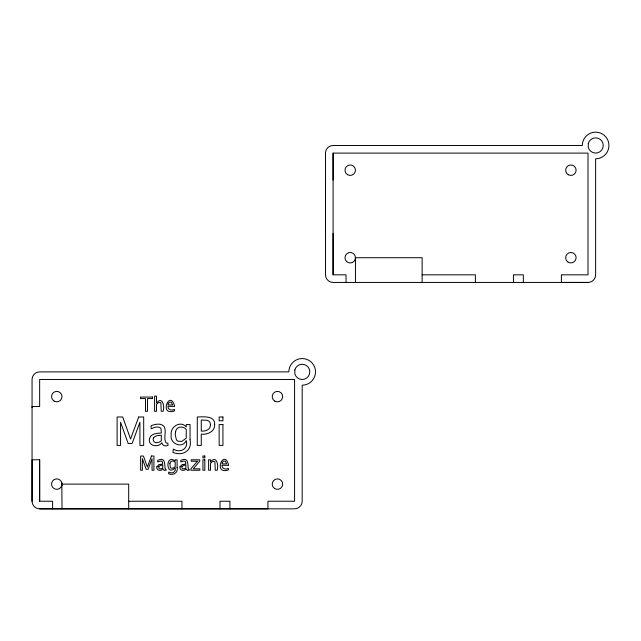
<?xml version="1.0" encoding="UTF-8"?>
<svg xmlns="http://www.w3.org/2000/svg" width="641" height="641" viewBox="0 0 641 641"><rect width="100%" height="100%" fill="white"/><g stroke="black" fill="none" stroke-linecap="round" stroke-linejoin="round"><path stroke-width="0.96" d="M32.05 501.238L32.066 378.951A7.612 7.612 0 0 1 40.191 371.892L288.875 371.876A13.317 13.317 0 0 1 302.191 358.559A13.317 13.317 0 0 1 315.508 371.876A13.317 13.317 0 0 1 302.191 385.193L302.183 501.238A7.612 7.612 0 0 1 294.58 508.842L39.662 508.842A7.612 7.612 0 0 1 32.05 501.238L32.066 459.765L39.654 459.765L39.662 501.238L52.602 501.238L52.602 508.842L39.662 508.842M62.009 508.842L61.832 482.761M128.697 508.842L128.697 484.115L62.009 484.115A5.232 5.232 0 0 1 54.164 488.642A5.232 5.232 0 0 1 54.164 479.58A5.232 5.232 0 0 1 62.009 484.115L61.832 485.469M333.096 180.097L333.096 153.103L588.013 153.103L588.013 274.829L561.388 274.829L561.388 282.433L588.013 282.441A7.612 7.612 0 0 0 595.625 274.829L595.633 158.792A13.317 13.317 0 0 0 608.95 145.475A13.317 13.317 0 0 0 595.633 132.158A13.317 13.317 0 0 0 582.316 145.475L333.624 145.491A7.612 7.612 0 0 0 325.508 152.55L325.492 274.829A7.612 7.612 0 0 0 333.096 282.441L588.013 282.441M333.088 233.364L333.096 274.829L346.036 274.829L346.036 282.433M422.131 274.829L475.398 274.829L475.398 282.433M128.697 501.238L181.964 501.238L181.964 508.834M52.602 508.842L267.946 508.834L267.946 501.238L294.58 501.238L294.58 379.504L39.662 379.504L39.654 406.498L32.066 406.498L32.066 407.548M523.336 282.433L523.336 274.829L513.449 274.829L513.449 282.433M422.131 282.441L422.131 257.714L355.451 257.714L355.451 282.441M333.096 153.103L333.096 274.829M325.5 180.097L325.5 233.364M229.903 508.834L229.903 501.238L220.007 501.238L220.007 508.834M39.654 459.765L39.662 501.238M174.496 405.777L174.488 406.362L167.91 406.362C167.838 409.903 171.82 410.873 174.448 409.447L174.448 410.945C158.439 416.33 169.849 389.183 174.496 405.777M228.525 464.733L228.517 465.318L221.93 465.318C221.858 468.867 225.848 469.837 228.476 468.403L228.476 469.901C212.459 475.285 223.869 448.139 228.525 464.733M177.108 467.393C178.51 472.697 173.054 475.926 168.551 473.707L168.767 472.064C172.06 474.276 176.451 471.968 175.209 467.81C166.003 477.473 164.993 453.395 175.209 460.999L175.209 459.805L177.108 459.805L177.108 467.393M190.056 439.742C192.484 450.847 182.429 456.464 172.934 452.37L173.374 449.085C179.961 453.499 188.734 448.884 186.251 440.575C182.348 449.253 169.448 443.564 171.203 434.862C169.929 426.834 180.634 420.119 186.251 426.946L186.251 424.566L190.056 424.566L190.056 439.742M214.671 424.446C215.088 431.521 207.364 434.983 201.274 434.133L201.274 445.431L197.276 445.431L197.276 416.995C203.133 416.882 215.12 415.304 214.671 424.446M149.497 438.58C147.71 446 158.103 448.107 161.885 442.779C162.229 445.824 165.747 446.617 168.11 445.303L167.838 443.203L166.235 443.075C162.926 438.468 166.892 431.625 164.176 426.577C161.027 422.715 155.162 424.206 151.124 425.664L151.124 428.789C153.904 427.603 157.582 425.896 160.394 427.859L161.091 428.989L161.324 433.1C157.045 433.084 150.883 433.604 149.497 438.58M156.829 466.808C155.939 470.526 161.131 471.576 163.022 468.916L164.112 470.382L166.139 470.173L166.003 469.124L165.202 469.06C164.376 463.996 165.747 456.729 157.646 460.35L157.646 461.921L160.883 460.999L162.277 461.448L162.75 464.076L158.976 464.589L156.829 466.808M179.969 466.808C179.071 470.526 184.271 471.576 186.162 468.916L187.252 470.382L189.271 470.173L189.143 469.124L188.334 469.06C187.509 463.996 188.879 456.729 180.778 460.35L180.778 461.921L184.015 460.999L185.417 461.448L185.882 464.076L182.108 464.589L179.969 466.808M169.889 463.291L170.306 467.489L171.059 468.13L172.926 468.242L175.209 466.632L175.209 462.297C173.767 460.382 170.274 460.615 169.889 463.291M175.61 431.529L175.241 434.79L176.443 439.934L177.95 441.216L181.683 441.433L186.251 438.212L186.251 429.542C183.374 425.72 176.387 426.177 175.61 431.529M294.844 369.905L294.844 373.847A7.612 7.612 0 0 0 306.558 378.11A7.612 7.612 0 0 0 306.558 365.642A7.612 7.612 0 0 0 294.844 369.905M588.286 143.504L588.286 147.438A7.612 7.612 0 0 0 599.992 151.709A7.612 7.612 0 0 0 600 139.241A7.612 7.612 0 0 0 588.286 143.504M210.424 424.759C210.729 429.686 205.352 431.553 201.274 431.081L201.274 420.007L206.835 420.288L208.886 421.105L210.04 422.563L210.424 424.759M168.238 403.67L167.998 404.944L172.597 404.944L171.379 402.211L169.456 402.211L168.238 403.67M222.267 462.626L222.018 463.9L226.618 463.9L225.4 461.167L223.477 461.167L222.267 462.626M153.584 437.835L153.103 439.574C153.359 443.957 159.112 443.163 161.324 440.728L161.324 435.327C158.575 435.199 155.41 435.519 153.584 437.835M158.872 466.44L158.631 467.313C158.768 469.5 161.636 469.108 162.75 467.89L162.75 465.19L160.707 465.318L158.872 466.44M182.012 466.44L181.772 467.313C181.9 469.5 184.776 469.108 185.882 467.89L185.882 465.19L183.839 465.318L182.012 466.44M138.688 416.995L130.58 438.997L122.703 416.995L117.111 416.995L117.111 445.431L120.572 445.431L120.572 422.243L128.176 443.532L132.078 443.532L139.922 422.299L139.922 445.431L143.688 445.431L143.688 416.995L138.688 416.995M151.428 456.023L147.374 467.025L143.432 456.023L140.635 456.023L140.635 470.238L142.366 470.238L142.366 458.644L146.172 469.292L148.127 469.292L152.045 458.676L152.045 470.238L153.928 470.238L153.928 456.023L151.428 456.023M157.269 403.534L156.484 404.527L156.484 411.282L154.593 411.282L154.593 396.114L156.484 396.114L156.484 402.804C162.55 395.962 164.801 406.258 163.126 411.282L161.228 411.282L160.891 402.748L158.904 402.396L157.269 403.534M211.29 462.49L210.504 463.483L210.504 470.238L208.613 470.238L208.613 459.805L210.504 459.805L210.504 461.768C216.57 454.926 218.829 465.214 217.147 470.238L215.256 470.238L214.911 461.704L212.924 461.352L211.29 462.49M197.396 461.232L190.938 468.819L190.938 470.238L199.856 470.238L199.856 468.819L193.27 468.819L199.728 461.232L199.728 459.805L191.234 459.805L191.234 461.232L197.396 461.232M152.534 397.059L140.427 397.059L140.427 398.574L145.475 398.574L145.475 411.282L147.494 411.282L147.494 398.574L152.534 398.574L152.534 397.059M222.932 416.995L219.15 416.995L219.15 420.776L222.932 420.776L222.932 416.995M222.932 424.566L219.15 424.566L219.15 445.431L222.932 445.431L222.932 424.566M204.824 456.023L202.925 456.023L202.925 457.914L204.824 457.914L204.824 456.023M204.824 459.805L202.925 459.805L202.925 470.238L204.824 470.238L204.824 459.805M346.525 261.408A5.232 5.232 0 0 0 355.274 259.068A5.232 5.232 0 0 0 348.864 252.658A5.232 5.232 0 0 0 346.525 261.408M567.854 261.969A5.232 5.232 0 0 0 576.099 258.219A5.232 5.232 0 0 0 568.735 252.947A5.232 5.232 0 0 0 567.854 261.969M347.606 174.729A5.232 5.232 0 0 0 355.451 170.202A5.232 5.232 0 0 0 347.606 165.674A5.232 5.232 0 0 0 347.606 174.729M568.279 174.729A5.232 5.232 0 0 0 576.123 170.202A5.232 5.232 0 0 0 568.279 165.674A5.232 5.232 0 0 0 568.279 174.729M54.164 401.138A5.232 5.232 0 0 0 62.009 396.603A5.232 5.232 0 0 0 54.164 392.076A5.232 5.232 0 0 0 54.164 401.138M274.412 488.37A5.232 5.232 0 0 0 282.665 484.62A5.232 5.232 0 0 0 275.293 479.348A5.232 5.232 0 0 0 274.412 488.37M274.837 401.138A5.232 5.232 0 0 0 282.689 396.603A5.232 5.232 0 0 0 274.837 392.076A5.232 5.232 0 0 0 274.837 401.138"/></g></svg>
